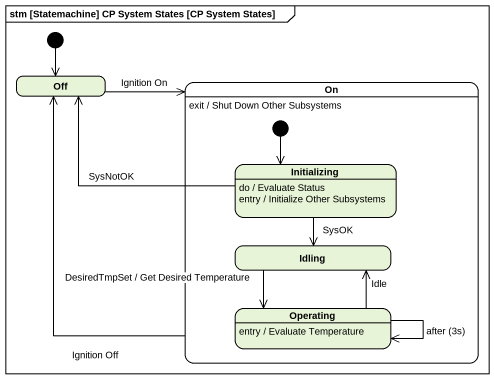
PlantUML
@startuml
mainframe stm [Statemachine] CP System States [CP System States]
hide empty description
state Off
state "On" as On_ {
  state Initializing
  Initializing : do / Evaluate Status
  Initializing : entry / Initialize Other Subsystems
  state Idling
  state Operating
  Operating : entry / Evaluate Temperature
  [*] --> Initializing
}
On_ : exit / Shut Down Other Subsystems
[*] --> Off
Off -right-> On_ : Ignition On
On_ -left-> Off : Ignition Off
Initializing -left-> Off : SysNotOK
Initializing --> Idling : SysOK
Idling --> Operating : DesiredTmpSet / Get Desired Temperature
Operating -up-> Idling : Idle
Operating --> Operating : after (3s)
@enduml
